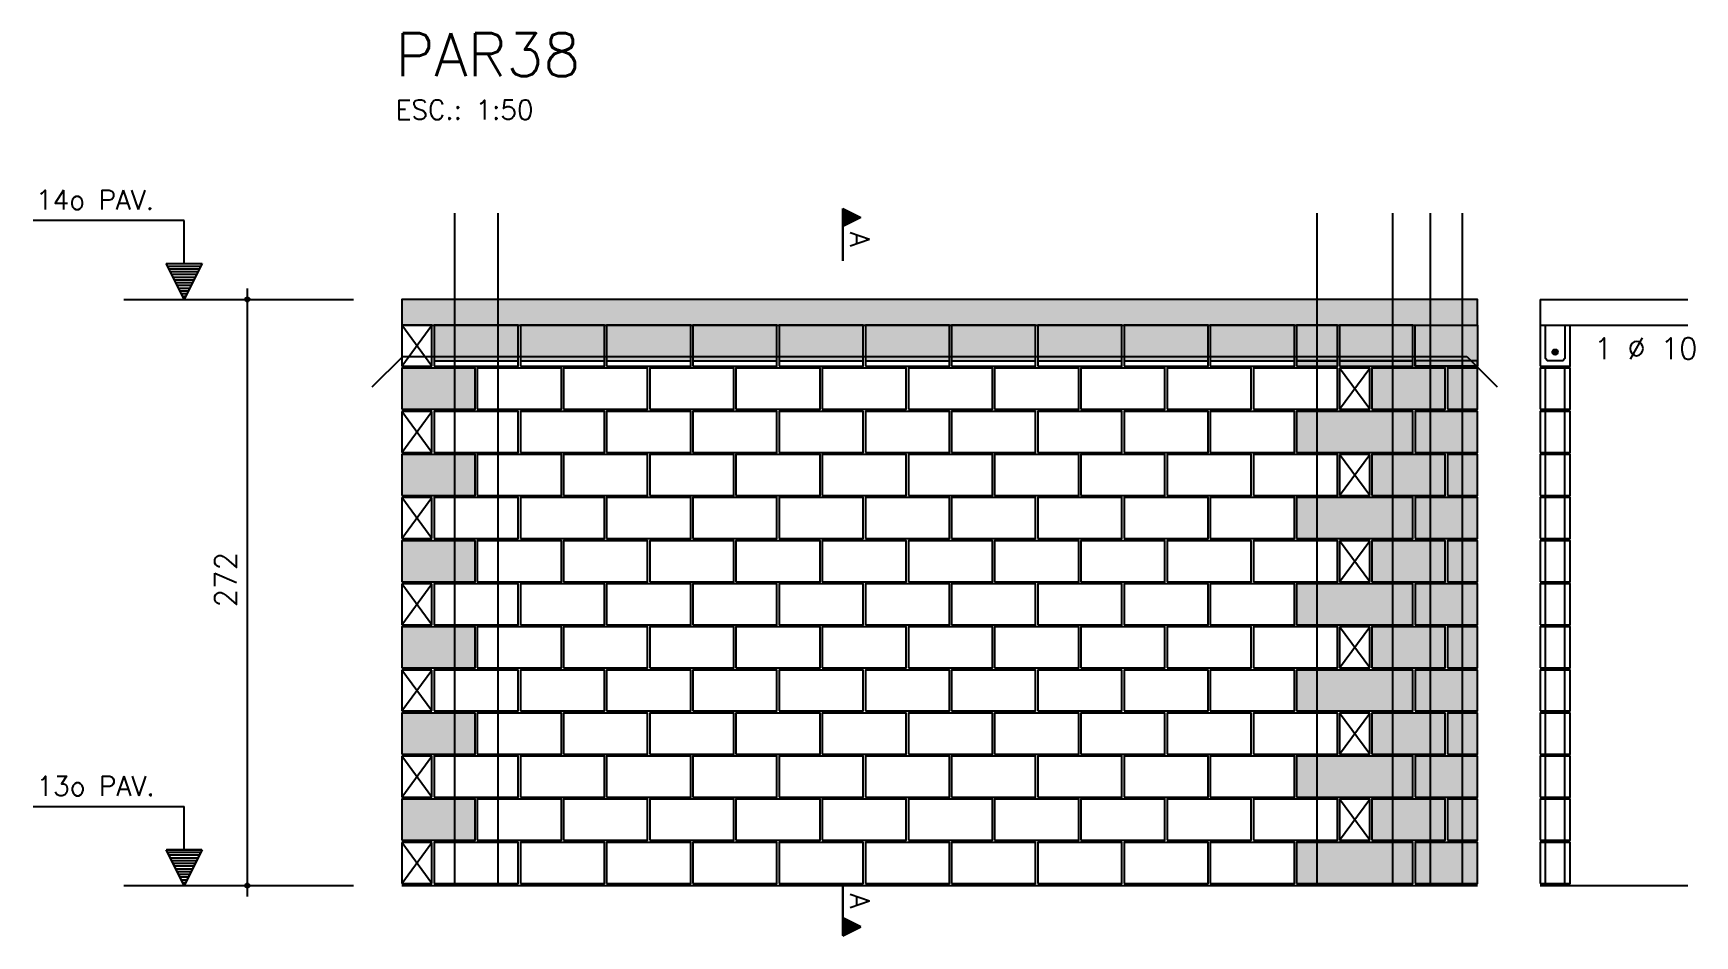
# Model space of a CAD drawing. Extents: x -1 to 122, y -1 to 61.
# Drawn here: x 31.99 to 47.4, y 8.09 to 16.47 of the extents above; entities that cross this region are included whole.
import ezdxf

# ---------------------------------------------------------------- set-up
doc = ezdxf.new("R2010")
doc.units = 0
doc.header["$MEASUREMENT"] = 0
doc.linetypes.add('ESTILO_TQS_0001', pattern=[0.45, 0.3, -0.15])
for name, color, linetype in [('PENA_01', 1, 'CONTINUOUS'), ('PENA_02', 2, 'CONTINUOUS'), ('PENA_03', 3, 'CONTINUOUS'), ('PENA_05', 5, 'CONTINUOUS'), ('PENA_06', 6, 'CONTINUOUS'), ('PENA_09', 254, 'CONTINUOUS'), ('PENA_11', 252, 'CONTINUOUS'), ('PENA_19', 240, 'CONTINUOUS'), ('PENA_21', 100, 'CONTINUOUS'), ('PENA_23', 50, 'CONTINUOUS'), ('PENA_27', 21, 'CONTINUOUS'), ('PENA_28', 135, 'CONTINUOUS')]:
    doc.layers.add(name, color=color, linetype=linetype)
doc.styles.get("Standard").update_dxf_attribs({"font": 'ROMANS.SHX'})

msp = doc.modelspace()

# ---------------------------------------------------------------- linework, layer by layer
at = {"layer": 'PENA_01', "linetype": 'Continuous'}
for p, q in [((32.826462, 13.996275), (34.957325, 13.996275)), ((35.705228, 13.426275), (36.485228, 13.426275)), ((36.505228, 13.426275), (37.285228, 13.426275)), ((37.305228, 13.426275), (38.085228, 13.426275)), ((38.105228, 13.426275), (38.885228, 13.426275)), ((38.905228, 13.426275), (39.685228, 13.426275)), ((39.705228, 13.426275), (40.485228, 13.426275)), ((40.505228, 13.426275), (41.285228, 13.426275)), ((41.305228, 13.426275), (42.085228, 13.426275)), ((42.105228, 13.426275), (42.885228, 13.426275)), ((42.905228, 13.426275), (43.685228, 13.426275)), ((43.705228, 13.426275), (44.085228, 13.426275)), ((44.105228, 13.426275), (44.785228, 13.426275)), ((32.826462, 8.556275), (34.957325, 8.556275))]:
    msp.add_line(p, q, dxfattribs=at)
at = {"layer": 'PENA_02', "linetype": 'Continuous'}
for p, q in [((35.684817, 13.756275), (35.404817, 13.756275)), ((35.404817, 13.756275), (35.404817, 13.376275)), ((35.684817, 13.376275), (35.684817, 13.756275)), ((35.404817, 13.376275), (35.684817, 13.376275)), ((44.384817, 13.356275), (44.104817, 13.356275)), ((44.104817, 13.356275), (44.104817, 12.976275)), ((44.384817, 12.976275), (44.384817, 13.356275)), ((35.684817, 12.956275), (35.404817, 12.956275)), ((35.404817, 12.956275), (35.404817, 12.576275)), ((35.684817, 12.576275), (35.684817, 12.956275)), ((44.104817, 12.976275), (44.384817, 12.976275)), ((35.404817, 12.576275), (35.684817, 12.576275)), ((44.384817, 12.556275), (44.104817, 12.556275)), ((44.104817, 12.556275), (44.104817, 12.176275)), ((44.384817, 12.176275), (44.384817, 12.556275)), ((35.684817, 12.156275), (35.404817, 12.156275)), ((35.404817, 12.156275), (35.404817, 11.776275)), ((35.684817, 11.776275), (35.684817, 12.156275)), ((44.104817, 12.176275), (44.384817, 12.176275)), ((35.404817, 11.776275), (35.684817, 11.776275)), ((44.384817, 11.756275), (44.104817, 11.756275)), ((44.104817, 11.756275), (44.104817, 11.376275)), ((44.384817, 11.376275), (44.384817, 11.756275)), ((35.684817, 11.356275), (35.404817, 11.356275)), ((35.404817, 11.356275), (35.404817, 10.976275)), ((35.684817, 10.976275), (35.684817, 11.356275)), ((44.104817, 11.376275), (44.384817, 11.376275)), ((35.404817, 10.976275), (35.684817, 10.976275)), ((44.384817, 10.956275), (44.104817, 10.956275)), ((44.104817, 10.956275), (44.104817, 10.576275)), ((44.384817, 10.576275), (44.384817, 10.956275)), ((35.684817, 10.556275), (35.404817, 10.556275)), ((35.404817, 10.556275), (35.404817, 10.176275)), ((35.684817, 10.176275), (35.684817, 10.556275)), ((44.104817, 10.576275), (44.384817, 10.576275)), ((35.404817, 10.176275), (35.684817, 10.176275)), ((44.384817, 10.156275), (44.104817, 10.156275)), ((44.104817, 10.156275), (44.104817, 9.776275)), ((44.384817, 9.776275), (44.384817, 10.156275)), ((35.684817, 9.756275), (35.404817, 9.756275)), ((35.404817, 9.756275), (35.404817, 9.376275)), ((35.684817, 9.376275), (35.684817, 9.756275)), ((44.104817, 9.776275), (44.384817, 9.776275)), ((35.404817, 9.376275), (35.684817, 9.376275)), ((44.384817, 9.356275), (44.104817, 9.356275)), ((44.104817, 9.356275), (44.104817, 8.976275)), ((44.384817, 8.976275), (44.384817, 9.356275)), ((35.684817, 8.956275), (35.404817, 8.956275)), ((35.404817, 8.956275), (35.404817, 8.576275)), ((35.684817, 8.576275), (35.684817, 8.956275)), ((44.104817, 8.976275), (44.384817, 8.976275)), ((35.404817, 8.576275), (35.684817, 8.576275)), ((35.404817, 8.556275), (45.385228, 8.556275))]:
    msp.add_line(p, q, dxfattribs=at)
at = {"layer": 'PENA_02', "linetype": 'ESTILO_TQS_0001'}
msp.add_line((45.385228, 13.426275), (44.805228, 13.426275), dxfattribs=at)
at = {"layer": 'PENA_02', "linetype": 'Continuous'}
for points in [[(35.404817, 13.756275), (45.384744, 13.756275), (45.384744, 13.996275), (35.404817, 13.996275), (35.404817, 13.756275)], [(35.705228, 13.376275), (36.485228, 13.376275), (36.485228, 13.756275), (35.705228, 13.756275), (35.705228, 13.376275)], [(36.505228, 13.376275), (37.285228, 13.376275), (37.285228, 13.756275), (36.505228, 13.756275), (36.505228, 13.376275)], [(37.305228, 13.376275), (38.085228, 13.376275), (38.085228, 13.756275), (37.305228, 13.756275), (37.305228, 13.376275)], [(38.105228, 13.376275), (38.885228, 13.376275), (38.885228, 13.756275), (38.105228, 13.756275), (38.105228, 13.376275)], [(38.905228, 13.376275), (39.685228, 13.376275), (39.685228, 13.756275), (38.905228, 13.756275), (38.905228, 13.376275)], [(39.705228, 13.376275), (40.485228, 13.376275), (40.485228, 13.756275), (39.705228, 13.756275), (39.705228, 13.376275)], [(40.505228, 13.376275), (41.285228, 13.376275), (41.285228, 13.756275), (40.505228, 13.756275), (40.505228, 13.376275)], [(41.305228, 13.376275), (42.085228, 13.376275), (42.085228, 13.756275), (41.305228, 13.756275), (41.305228, 13.376275)], [(42.105228, 13.376275), (42.885228, 13.376275), (42.885228, 13.756275), (42.105228, 13.756275), (42.105228, 13.376275)], [(42.905228, 13.376275), (43.685228, 13.376275), (43.685228, 13.756275), (42.905228, 13.756275), (42.905228, 13.376275)], [(43.705228, 13.376275), (44.085228, 13.376275), (44.085228, 13.756275), (43.705228, 13.756275), (43.705228, 13.376275)], [(44.105228, 13.376275), (44.785228, 13.376275), (44.785228, 13.756275), (44.105228, 13.756275), (44.105228, 13.376275)], [(45.385228, 13.376275), (44.805228, 13.376275), (44.805228, 13.756275), (45.385228, 13.756275), (45.385228, 13.376275)], [(35.404817, 12.976275), (36.084817, 12.976275), (36.084817, 13.356275), (35.404817, 13.356275), (35.404817, 12.976275)], [(36.104817, 12.976275), (36.884817, 12.976275), (36.884817, 13.356275), (36.104817, 13.356275), (36.104817, 12.976275)], [(36.904817, 12.976275), (37.684817, 12.976275), (37.684817, 13.356275), (36.904817, 13.356275), (36.904817, 12.976275)], [(37.704817, 12.976275), (38.484817, 12.976275), (38.484817, 13.356275), (37.704817, 13.356275), (37.704817, 12.976275)], [(38.504817, 12.976275), (39.284817, 12.976275), (39.284817, 13.356275), (38.504817, 13.356275), (38.504817, 12.976275)], [(39.304817, 12.976275), (40.084817, 12.976275), (40.084817, 13.356275), (39.304817, 13.356275), (39.304817, 12.976275)], [(40.104817, 12.976275), (40.884817, 12.976275), (40.884817, 13.356275), (40.104817, 13.356275), (40.104817, 12.976275)], [(40.904817, 12.976275), (41.684817, 12.976275), (41.684817, 13.356275), (40.904817, 13.356275), (40.904817, 12.976275)], [(41.704817, 12.976275), (42.484817, 12.976275), (42.484817, 13.356275), (41.704817, 13.356275), (41.704817, 12.976275)], [(42.504817, 12.976275), (43.284817, 12.976275), (43.284817, 13.356275), (42.504817, 13.356275), (42.504817, 12.976275)], [(43.304817, 12.976275), (44.084817, 12.976275), (44.084817, 13.356275), (43.304817, 13.356275), (43.304817, 12.976275)], [(44.404817, 12.976275), (45.084817, 12.976275), (45.084817, 13.356275), (44.404817, 13.356275), (44.404817, 12.976275)], [(45.105228, 12.976275), (45.385228, 12.976275), (45.385228, 13.356275), (45.105228, 13.356275), (45.105228, 12.976275)], [(35.705228, 12.576275), (36.485228, 12.576275), (36.485228, 12.956275), (35.705228, 12.956275), (35.705228, 12.576275)], [(36.505228, 12.576275), (37.285228, 12.576275), (37.285228, 12.956275), (36.505228, 12.956275), (36.505228, 12.576275)], [(37.305228, 12.576275), (38.085228, 12.576275), (38.085228, 12.956275), (37.305228, 12.956275), (37.305228, 12.576275)], [(38.105228, 12.576275), (38.885228, 12.576275), (38.885228, 12.956275), (38.105228, 12.956275), (38.105228, 12.576275)], [(38.905228, 12.576275), (39.685228, 12.576275), (39.685228, 12.956275), (38.905228, 12.956275), (38.905228, 12.576275)], [(39.705228, 12.576275), (40.485228, 12.576275), (40.485228, 12.956275), (39.705228, 12.956275), (39.705228, 12.576275)], [(40.505228, 12.576275), (41.285228, 12.576275), (41.285228, 12.956275), (40.505228, 12.956275), (40.505228, 12.576275)], [(41.305228, 12.576275), (42.085228, 12.576275), (42.085228, 12.956275), (41.305228, 12.956275), (41.305228, 12.576275)], [(42.105228, 12.576275), (42.885228, 12.576275), (42.885228, 12.956275), (42.105228, 12.956275), (42.105228, 12.576275)], [(42.905228, 12.576275), (43.685228, 12.576275), (43.685228, 12.956275), (42.905228, 12.956275), (42.905228, 12.576275)], [(43.705228, 12.576275), (44.785228, 12.576275), (44.785228, 12.956275), (43.705228, 12.956275), (43.705228, 12.576275)], [(44.805228, 12.576275), (45.385228, 12.576275), (45.385228, 12.956275), (44.805228, 12.956275), (44.805228, 12.576275)], [(35.404817, 12.176275), (36.084817, 12.176275), (36.084817, 12.556275), (35.404817, 12.556275), (35.404817, 12.176275)], [(36.104817, 12.176275), (36.884817, 12.176275), (36.884817, 12.556275), (36.104817, 12.556275), (36.104817, 12.176275)], [(36.904817, 12.176275), (37.684817, 12.176275), (37.684817, 12.556275), (36.904817, 12.556275), (36.904817, 12.176275)], [(37.704817, 12.176275), (38.484817, 12.176275), (38.484817, 12.556275), (37.704817, 12.556275), (37.704817, 12.176275)], [(38.504817, 12.176275), (39.284817, 12.176275), (39.284817, 12.556275), (38.504817, 12.556275), (38.504817, 12.176275)], [(39.304817, 12.176275), (40.084817, 12.176275), (40.084817, 12.556275), (39.304817, 12.556275), (39.304817, 12.176275)], [(40.104817, 12.176275), (40.884817, 12.176275), (40.884817, 12.556275), (40.104817, 12.556275), (40.104817, 12.176275)], [(40.904817, 12.176275), (41.684817, 12.176275), (41.684817, 12.556275), (40.904817, 12.556275), (40.904817, 12.176275)], [(41.704817, 12.176275), (42.484817, 12.176275), (42.484817, 12.556275), (41.704817, 12.556275), (41.704817, 12.176275)], [(42.504817, 12.176275), (43.284817, 12.176275), (43.284817, 12.556275), (42.504817, 12.556275), (42.504817, 12.176275)], [(43.304817, 12.176275), (44.084817, 12.176275), (44.084817, 12.556275), (43.304817, 12.556275), (43.304817, 12.176275)], [(44.404817, 12.176275), (45.084817, 12.176275), (45.084817, 12.556275), (44.404817, 12.556275), (44.404817, 12.176275)], [(45.105228, 12.176275), (45.385228, 12.176275), (45.385228, 12.556275), (45.105228, 12.556275), (45.105228, 12.176275)], [(35.705228, 11.776275), (36.485228, 11.776275), (36.485228, 12.156275), (35.705228, 12.156275), (35.705228, 11.776275)], [(36.505228, 11.776275), (37.285228, 11.776275), (37.285228, 12.156275), (36.505228, 12.156275), (36.505228, 11.776275)], [(37.305228, 11.776275), (38.085228, 11.776275), (38.085228, 12.156275), (37.305228, 12.156275), (37.305228, 11.776275)], [(38.105228, 11.776275), (38.885228, 11.776275), (38.885228, 12.156275), (38.105228, 12.156275), (38.105228, 11.776275)], [(38.905228, 11.776275), (39.685228, 11.776275), (39.685228, 12.156275), (38.905228, 12.156275), (38.905228, 11.776275)], [(39.705228, 11.776275), (40.485228, 11.776275), (40.485228, 12.156275), (39.705228, 12.156275), (39.705228, 11.776275)], [(40.505228, 11.776275), (41.285228, 11.776275), (41.285228, 12.156275), (40.505228, 12.156275), (40.505228, 11.776275)], [(41.305228, 11.776275), (42.085228, 11.776275), (42.085228, 12.156275), (41.305228, 12.156275), (41.305228, 11.776275)], [(42.105228, 11.776275), (42.885228, 11.776275), (42.885228, 12.156275), (42.105228, 12.156275), (42.105228, 11.776275)], [(42.905228, 11.776275), (43.685228, 11.776275), (43.685228, 12.156275), (42.905228, 12.156275), (42.905228, 11.776275)], [(43.705228, 11.776275), (44.785228, 11.776275), (44.785228, 12.156275), (43.705228, 12.156275), (43.705228, 11.776275)], [(44.805228, 11.776275), (45.385228, 11.776275), (45.385228, 12.156275), (44.805228, 12.156275), (44.805228, 11.776275)], [(35.404817, 11.376275), (36.084817, 11.376275), (36.084817, 11.756275), (35.404817, 11.756275), (35.404817, 11.376275)], [(36.104817, 11.376275), (36.884817, 11.376275), (36.884817, 11.756275), (36.104817, 11.756275), (36.104817, 11.376275)], [(36.904817, 11.376275), (37.684817, 11.376275), (37.684817, 11.756275), (36.904817, 11.756275), (36.904817, 11.376275)], [(37.704817, 11.376275), (38.484817, 11.376275), (38.484817, 11.756275), (37.704817, 11.756275), (37.704817, 11.376275)], [(38.504817, 11.376275), (39.284817, 11.376275), (39.284817, 11.756275), (38.504817, 11.756275), (38.504817, 11.376275)], [(39.304817, 11.376275), (40.084817, 11.376275), (40.084817, 11.756275), (39.304817, 11.756275), (39.304817, 11.376275)], [(40.104817, 11.376275), (40.884817, 11.376275), (40.884817, 11.756275), (40.104817, 11.756275), (40.104817, 11.376275)], [(40.904817, 11.376275), (41.684817, 11.376275), (41.684817, 11.756275), (40.904817, 11.756275), (40.904817, 11.376275)], [(41.704817, 11.376275), (42.484817, 11.376275), (42.484817, 11.756275), (41.704817, 11.756275), (41.704817, 11.376275)], [(42.504817, 11.376275), (43.284817, 11.376275), (43.284817, 11.756275), (42.504817, 11.756275), (42.504817, 11.376275)], [(43.304817, 11.376275), (44.084817, 11.376275), (44.084817, 11.756275), (43.304817, 11.756275), (43.304817, 11.376275)], [(44.404817, 11.376275), (45.084817, 11.376275), (45.084817, 11.756275), (44.404817, 11.756275), (44.404817, 11.376275)], [(45.105228, 11.376275), (45.385228, 11.376275), (45.385228, 11.756275), (45.105228, 11.756275), (45.105228, 11.376275)], [(35.705228, 10.976275), (36.485228, 10.976275), (36.485228, 11.356275), (35.705228, 11.356275), (35.705228, 10.976275)], [(36.505228, 10.976275), (37.285228, 10.976275), (37.285228, 11.356275), (36.505228, 11.356275), (36.505228, 10.976275)], [(37.305228, 10.976275), (38.085228, 10.976275), (38.085228, 11.356275), (37.305228, 11.356275), (37.305228, 10.976275)], [(38.105228, 10.976275), (38.885228, 10.976275), (38.885228, 11.356275), (38.105228, 11.356275), (38.105228, 10.976275)], [(38.905228, 10.976275), (39.685228, 10.976275), (39.685228, 11.356275), (38.905228, 11.356275), (38.905228, 10.976275)], [(39.705228, 10.976275), (40.485228, 10.976275), (40.485228, 11.356275), (39.705228, 11.356275), (39.705228, 10.976275)], [(40.505228, 10.976275), (41.285228, 10.976275), (41.285228, 11.356275), (40.505228, 11.356275), (40.505228, 10.976275)], [(41.305228, 10.976275), (42.085228, 10.976275), (42.085228, 11.356275), (41.305228, 11.356275), (41.305228, 10.976275)], [(42.105228, 10.976275), (42.885228, 10.976275), (42.885228, 11.356275), (42.105228, 11.356275), (42.105228, 10.976275)], [(42.905228, 10.976275), (43.685228, 10.976275), (43.685228, 11.356275), (42.905228, 11.356275), (42.905228, 10.976275)], [(43.705228, 10.976275), (44.785228, 10.976275), (44.785228, 11.356275), (43.705228, 11.356275), (43.705228, 10.976275)], [(44.805228, 10.976275), (45.385228, 10.976275), (45.385228, 11.356275), (44.805228, 11.356275), (44.805228, 10.976275)], [(35.404817, 10.576275), (36.084817, 10.576275), (36.084817, 10.956275), (35.404817, 10.956275), (35.404817, 10.576275)], [(36.104817, 10.576275), (36.884817, 10.576275), (36.884817, 10.956275), (36.104817, 10.956275), (36.104817, 10.576275)], [(36.904817, 10.576275), (37.684817, 10.576275), (37.684817, 10.956275), (36.904817, 10.956275), (36.904817, 10.576275)], [(37.704817, 10.576275), (38.484817, 10.576275), (38.484817, 10.956275), (37.704817, 10.956275), (37.704817, 10.576275)], [(38.504817, 10.576275), (39.284817, 10.576275), (39.284817, 10.956275), (38.504817, 10.956275), (38.504817, 10.576275)], [(39.304817, 10.576275), (40.084817, 10.576275), (40.084817, 10.956275), (39.304817, 10.956275), (39.304817, 10.576275)], [(40.104817, 10.576275), (40.884817, 10.576275), (40.884817, 10.956275), (40.104817, 10.956275), (40.104817, 10.576275)], [(40.904817, 10.576275), (41.684817, 10.576275), (41.684817, 10.956275), (40.904817, 10.956275), (40.904817, 10.576275)], [(41.704817, 10.576275), (42.484817, 10.576275), (42.484817, 10.956275), (41.704817, 10.956275), (41.704817, 10.576275)], [(42.504817, 10.576275), (43.284817, 10.576275), (43.284817, 10.956275), (42.504817, 10.956275), (42.504817, 10.576275)], [(43.304817, 10.576275), (44.084817, 10.576275), (44.084817, 10.956275), (43.304817, 10.956275), (43.304817, 10.576275)], [(44.404817, 10.576275), (45.084817, 10.576275), (45.084817, 10.956275), (44.404817, 10.956275), (44.404817, 10.576275)], [(45.105228, 10.576275), (45.385228, 10.576275), (45.385228, 10.956275), (45.105228, 10.956275), (45.105228, 10.576275)], [(35.705228, 10.176275), (36.485228, 10.176275), (36.485228, 10.556275), (35.705228, 10.556275), (35.705228, 10.176275)], [(36.505228, 10.176275), (37.285228, 10.176275), (37.285228, 10.556275), (36.505228, 10.556275), (36.505228, 10.176275)], [(37.305228, 10.176275), (38.085228, 10.176275), (38.085228, 10.556275), (37.305228, 10.556275), (37.305228, 10.176275)], [(38.105228, 10.176275), (38.885228, 10.176275), (38.885228, 10.556275), (38.105228, 10.556275), (38.105228, 10.176275)], [(38.905228, 10.176275), (39.685228, 10.176275), (39.685228, 10.556275), (38.905228, 10.556275), (38.905228, 10.176275)], [(39.705228, 10.176275), (40.485228, 10.176275), (40.485228, 10.556275), (39.705228, 10.556275), (39.705228, 10.176275)], [(40.505228, 10.176275), (41.285228, 10.176275), (41.285228, 10.556275), (40.505228, 10.556275), (40.505228, 10.176275)], [(41.305228, 10.176275), (42.085228, 10.176275), (42.085228, 10.556275), (41.305228, 10.556275), (41.305228, 10.176275)], [(42.105228, 10.176275), (42.885228, 10.176275), (42.885228, 10.556275), (42.105228, 10.556275), (42.105228, 10.176275)], [(42.905228, 10.176275), (43.685228, 10.176275), (43.685228, 10.556275), (42.905228, 10.556275), (42.905228, 10.176275)], [(43.705228, 10.176275), (44.785228, 10.176275), (44.785228, 10.556275), (43.705228, 10.556275), (43.705228, 10.176275)], [(44.805228, 10.176275), (45.385228, 10.176275), (45.385228, 10.556275), (44.805228, 10.556275), (44.805228, 10.176275)], [(35.404817, 9.776275), (36.084817, 9.776275), (36.084817, 10.156275), (35.404817, 10.156275), (35.404817, 9.776275)], [(36.104817, 9.776275), (36.884817, 9.776275), (36.884817, 10.156275), (36.104817, 10.156275), (36.104817, 9.776275)], [(36.904817, 9.776275), (37.684817, 9.776275), (37.684817, 10.156275), (36.904817, 10.156275), (36.904817, 9.776275)], [(37.704817, 9.776275), (38.484817, 9.776275), (38.484817, 10.156275), (37.704817, 10.156275), (37.704817, 9.776275)], [(38.504817, 9.776275), (39.284817, 9.776275), (39.284817, 10.156275), (38.504817, 10.156275), (38.504817, 9.776275)], [(39.304817, 9.776275), (40.084817, 9.776275), (40.084817, 10.156275), (39.304817, 10.156275), (39.304817, 9.776275)], [(40.104817, 9.776275), (40.884817, 9.776275), (40.884817, 10.156275), (40.104817, 10.156275), (40.104817, 9.776275)], [(40.904817, 9.776275), (41.684817, 9.776275), (41.684817, 10.156275), (40.904817, 10.156275), (40.904817, 9.776275)], [(41.704817, 9.776275), (42.484817, 9.776275), (42.484817, 10.156275), (41.704817, 10.156275), (41.704817, 9.776275)], [(42.504817, 9.776275), (43.284817, 9.776275), (43.284817, 10.156275), (42.504817, 10.156275), (42.504817, 9.776275)], [(43.304817, 9.776275), (44.084817, 9.776275), (44.084817, 10.156275), (43.304817, 10.156275), (43.304817, 9.776275)], [(44.404817, 9.776275), (45.084817, 9.776275), (45.084817, 10.156275), (44.404817, 10.156275), (44.404817, 9.776275)], [(45.105228, 9.776275), (45.385228, 9.776275), (45.385228, 10.156275), (45.105228, 10.156275), (45.105228, 9.776275)], [(35.705228, 9.376275), (36.485228, 9.376275), (36.485228, 9.756275), (35.705228, 9.756275), (35.705228, 9.376275)], [(36.505228, 9.376275), (37.285228, 9.376275), (37.285228, 9.756275), (36.505228, 9.756275), (36.505228, 9.376275)], [(37.305228, 9.376275), (38.085228, 9.376275), (38.085228, 9.756275), (37.305228, 9.756275), (37.305228, 9.376275)], [(38.105228, 9.376275), (38.885228, 9.376275), (38.885228, 9.756275), (38.105228, 9.756275), (38.105228, 9.376275)], [(38.905228, 9.376275), (39.685228, 9.376275), (39.685228, 9.756275), (38.905228, 9.756275), (38.905228, 9.376275)], [(39.705228, 9.376275), (40.485228, 9.376275), (40.485228, 9.756275), (39.705228, 9.756275), (39.705228, 9.376275)], [(40.505228, 9.376275), (41.285228, 9.376275), (41.285228, 9.756275), (40.505228, 9.756275), (40.505228, 9.376275)], [(41.305228, 9.376275), (42.085228, 9.376275), (42.085228, 9.756275), (41.305228, 9.756275), (41.305228, 9.376275)], [(42.105228, 9.376275), (42.885228, 9.376275), (42.885228, 9.756275), (42.105228, 9.756275), (42.105228, 9.376275)], [(42.905228, 9.376275), (43.685228, 9.376275), (43.685228, 9.756275), (42.905228, 9.756275), (42.905228, 9.376275)], [(43.705228, 9.376275), (44.785228, 9.376275), (44.785228, 9.756275), (43.705228, 9.756275), (43.705228, 9.376275)], [(44.805228, 9.376275), (45.385228, 9.376275), (45.385228, 9.756275), (44.805228, 9.756275), (44.805228, 9.376275)], [(35.404817, 8.976275), (36.084817, 8.976275), (36.084817, 9.356275), (35.404817, 9.356275), (35.404817, 8.976275)], [(36.104817, 8.976275), (36.884817, 8.976275), (36.884817, 9.356275), (36.104817, 9.356275), (36.104817, 8.976275)], [(36.904817, 8.976275), (37.684817, 8.976275), (37.684817, 9.356275), (36.904817, 9.356275), (36.904817, 8.976275)], [(37.704817, 8.976275), (38.484817, 8.976275), (38.484817, 9.356275), (37.704817, 9.356275), (37.704817, 8.976275)], [(38.504817, 8.976275), (39.284817, 8.976275), (39.284817, 9.356275), (38.504817, 9.356275), (38.504817, 8.976275)], [(39.304817, 8.976275), (40.084817, 8.976275), (40.084817, 9.356275), (39.304817, 9.356275), (39.304817, 8.976275)], [(40.104817, 8.976275), (40.884817, 8.976275), (40.884817, 9.356275), (40.104817, 9.356275), (40.104817, 8.976275)], [(40.904817, 8.976275), (41.684817, 8.976275), (41.684817, 9.356275), (40.904817, 9.356275), (40.904817, 8.976275)], [(41.704817, 8.976275), (42.484817, 8.976275), (42.484817, 9.356275), (41.704817, 9.356275), (41.704817, 8.976275)], [(42.504817, 8.976275), (43.284817, 8.976275), (43.284817, 9.356275), (42.504817, 9.356275), (42.504817, 8.976275)], [(43.304817, 8.976275), (44.084817, 8.976275), (44.084817, 9.356275), (43.304817, 9.356275), (43.304817, 8.976275)], [(44.404817, 8.976275), (45.084817, 8.976275), (45.084817, 9.356275), (44.404817, 9.356275), (44.404817, 8.976275)], [(45.105228, 8.976275), (45.385228, 8.976275), (45.385228, 9.356275), (45.105228, 9.356275), (45.105228, 8.976275)], [(35.705228, 8.576275), (36.485228, 8.576275), (36.485228, 8.956275), (35.705228, 8.956275), (35.705228, 8.576275)], [(36.505228, 8.576275), (37.285228, 8.576275), (37.285228, 8.956275), (36.505228, 8.956275), (36.505228, 8.576275)], [(37.305228, 8.576275), (38.085228, 8.576275), (38.085228, 8.956275), (37.305228, 8.956275), (37.305228, 8.576275)], [(38.105228, 8.576275), (38.885228, 8.576275), (38.885228, 8.956275), (38.105228, 8.956275), (38.105228, 8.576275)], [(38.905228, 8.576275), (39.685228, 8.576275), (39.685228, 8.956275), (38.905228, 8.956275), (38.905228, 8.576275)], [(39.705228, 8.576275), (40.485228, 8.576275), (40.485228, 8.956275), (39.705228, 8.956275), (39.705228, 8.576275)], [(40.505228, 8.576275), (41.285228, 8.576275), (41.285228, 8.956275), (40.505228, 8.956275), (40.505228, 8.576275)], [(41.305228, 8.576275), (42.085228, 8.576275), (42.085228, 8.956275), (41.305228, 8.956275), (41.305228, 8.576275)], [(42.105228, 8.576275), (42.885228, 8.576275), (42.885228, 8.956275), (42.105228, 8.956275), (42.105228, 8.576275)], [(42.905228, 8.576275), (43.685228, 8.576275), (43.685228, 8.956275), (42.905228, 8.956275), (42.905228, 8.576275)], [(43.705228, 8.576275), (44.785228, 8.576275), (44.785228, 8.956275), (43.705228, 8.956275), (43.705228, 8.576275)], [(44.805228, 8.576275), (45.385228, 8.576275), (45.385228, 8.956275), (44.805228, 8.956275), (44.805228, 8.576275)]]:
    msp.add_lwpolyline(points, dxfattribs=at)
for centre, radius in [((33.972607, 13.996275), 0.02), ((33.972607, 13.996275), 0.01), ((33.972607, 8.556275), 0.02), ((33.972607, 8.556275), 0.01)]:
    msp.add_circle(centre, radius, dxfattribs=at)
at = {"layer": 'PENA_03', "linetype": 'Continuous'}
for p, q in [((39.496763, 14.352632), (39.496763, 14.839014)), ((39.496763, 14.839014), (39.662696, 14.756048)), ((39.497458, 14.837886), (39.661135, 14.756048)), ((39.497459, 14.837886), (39.497459, 14.674209)), ((39.509527, 14.832632), (39.509527, 14.679463)), ((39.522291, 14.82625), (39.522291, 14.685845)), ((39.535055, 14.819868), (39.535055, 14.692227)), ((39.547819, 14.813486), (39.547819, 14.698609)), ((39.560583, 14.807104), (39.560583, 14.704991)), ((39.573347, 14.800722), (39.573347, 14.711373)), ((33.38546, 14.728141), (31.98546, 14.728141)), ((33.38546, 14.328141), (33.38546, 14.728141)), ((33.38686, 14.328141), (33.38686, 14.729541)), ((39.662696, 14.756048), (39.497458, 14.673429)), ((39.661135, 14.756048), (39.497459, 14.674209)), ((39.497459, 14.673429), (39.497459, 14.352632)), ((39.586111, 14.79434), (39.586111, 14.717755)), ((39.598875, 14.787958), (39.598875, 14.724137)), ((39.611639, 14.781576), (39.611639, 14.730519)), ((39.624403, 14.775194), (39.624403, 14.736901)), ((39.637168, 14.768812), (39.637168, 14.743283)), ((39.649932, 14.76243), (39.649932, 14.749666)), ((33.38616, 13.996275), (33.220227, 14.328141)), ((33.220227, 14.328141), (33.38546, 14.328141)), ((33.38616, 13.999397), (33.222483, 14.326749)), ((33.549836, 14.326749), (33.222483, 14.326749)), ((33.539329, 14.302613), (33.232991, 14.302613)), ((33.526565, 14.277085), (33.245755, 14.277085)), ((33.513801, 14.251557), (33.258519, 14.251557)), ((33.501036, 14.226029), (33.271283, 14.226029)), ((33.488272, 14.2005), (33.284047, 14.2005)), ((33.552093, 14.328141), (33.38616, 13.996275)), ((33.549836, 14.32675), (33.38616, 13.999397)), ((33.38686, 14.328141), (33.552093, 14.328141)), ((33.475508, 14.174972), (33.296811, 14.174972)), ((33.462744, 14.149444), (33.309575, 14.149444)), ((33.44998, 14.123916), (33.322339, 14.123916)), ((33.437216, 14.098388), (33.335103, 14.098388)), ((33.424452, 14.07286), (33.347867, 14.07286)), ((33.411688, 14.047331), (33.360631, 14.047331)), ((33.972607, 8.455743), (33.972607, 14.096275)), ((33.398924, 14.021803), (33.373396, 14.021803)), ((45.964744, 13.996275), (45.964744, 13.376275)), ((45.964744, 13.996275), (47.335423, 13.996275)), ((35.404817, 13.376275), (35.684817, 13.756275)), ((35.684817, 13.376275), (35.404817, 13.756275)), ((45.964744, 13.756275), (47.335423, 13.756275)), ((44.104817, 12.976275), (44.384817, 13.356275)), ((44.384817, 12.976275), (44.104817, 13.356275)), ((46.014744, 12.976275), (46.014744, 13.356275)), ((46.194744, 12.976275), (46.194744, 13.356275)), ((35.404817, 12.576275), (35.684817, 12.956275)), ((35.684817, 12.576275), (35.404817, 12.956275)), ((46.014744, 12.576275), (46.014744, 12.956275)), ((46.194744, 12.576275), (46.194744, 12.956275)), ((44.104817, 12.176275), (44.384817, 12.556275)), ((44.384817, 12.176275), (44.104817, 12.556275)), ((46.014744, 12.176275), (46.014744, 12.556275)), ((46.194744, 12.176275), (46.194744, 12.556275)), ((35.404817, 11.776275), (35.684817, 12.156275)), ((35.684817, 11.776275), (35.404817, 12.156275)), ((46.014744, 11.776275), (46.014744, 12.156275)), ((46.194744, 11.776275), (46.194744, 12.156275)), ((44.104817, 11.376275), (44.384817, 11.756275)), ((44.384817, 11.376275), (44.104817, 11.756275)), ((46.014744, 11.376275), (46.014744, 11.756275)), ((46.194744, 11.376275), (46.194744, 11.756275)), ((35.404817, 10.976275), (35.684817, 11.356275)), ((35.684817, 10.976275), (35.404817, 11.356275)), ((46.014744, 10.976275), (46.014744, 11.356275)), ((46.194744, 10.976275), (46.194744, 11.356275)), ((44.104817, 10.576275), (44.384817, 10.956275)), ((44.384817, 10.576275), (44.104817, 10.956275)), ((46.014744, 10.576275), (46.014744, 10.956275)), ((46.194744, 10.576275), (46.194744, 10.956275)), ((35.404817, 10.176275), (35.684817, 10.556275)), ((35.684817, 10.176275), (35.404817, 10.556275)), ((46.014744, 10.176275), (46.014744, 10.556275)), ((46.194744, 10.176275), (46.194744, 10.556275)), ((44.104817, 9.776275), (44.384817, 10.156275)), ((44.384817, 9.776275), (44.104817, 10.156275)), ((46.014744, 9.776275), (46.014744, 10.156275)), ((46.194744, 9.776275), (46.194744, 10.156275)), ((35.404817, 9.376275), (35.684817, 9.756275)), ((35.684817, 9.376275), (35.404817, 9.756275)), ((46.014744, 9.376275), (46.014744, 9.756275)), ((46.194744, 9.376275), (46.194744, 9.756275)), ((33.38546, 9.288141), (31.98546, 9.288141)), ((33.38546, 8.888141), (33.38546, 9.288141)), ((33.38686, 8.888141), (33.38686, 9.289541)), ((44.104817, 8.976275), (44.384817, 9.356275)), ((44.384817, 8.976275), (44.104817, 9.356275)), ((46.014744, 8.976275), (46.014744, 9.356275)), ((46.194744, 8.976275), (46.194744, 9.356275)), ((35.404817, 8.576275), (35.684817, 8.956275)), ((35.684817, 8.576275), (35.404817, 8.956275)), ((46.014744, 8.576275), (46.014744, 8.956275)), ((46.194744, 8.576275), (46.194744, 8.956275)), ((33.38616, 8.556275), (33.220227, 8.888141)), ((33.220227, 8.888141), (33.38546, 8.888141)), ((33.38616, 8.559397), (33.222483, 8.886749)), ((33.549836, 8.886749), (33.222483, 8.886749)), ((33.539329, 8.862613), (33.232991, 8.862613)), ((33.526565, 8.837085), (33.245755, 8.837085)), ((33.513801, 8.811557), (33.258519, 8.811557)), ((33.552093, 8.888141), (33.38616, 8.556275)), ((33.549836, 8.88675), (33.38616, 8.559397)), ((33.38686, 8.888141), (33.552093, 8.888141)), ((33.501036, 8.786029), (33.271283, 8.786029)), ((33.488272, 8.7605), (33.284047, 8.7605)), ((33.475508, 8.734972), (33.296811, 8.734972)), ((33.462744, 8.709444), (33.309575, 8.709444)), ((33.44998, 8.683916), (33.322339, 8.683916)), ((33.437216, 8.658388), (33.335103, 8.658388)), ((33.424452, 8.63286), (33.347867, 8.63286)), ((33.411688, 8.607331), (33.360631, 8.607331)), ((33.398924, 8.581803), (33.373396, 8.581803)), ((39.496763, 8.576275), (39.496763, 8.089893)), ((39.497459, 8.255478), (39.497459, 8.576275)), ((45.964744, 8.556275), (47.335423, 8.556275)), ((39.496763, 8.089893), (39.662696, 8.172859)), ((39.662696, 8.172859), (39.497458, 8.255478)), ((39.497458, 8.091021), (39.661135, 8.172859)), ((39.497459, 8.091021), (39.497459, 8.254698)), ((39.661135, 8.172859), (39.497459, 8.254698)), ((39.509527, 8.096275), (39.509527, 8.249444)), ((39.522291, 8.102657), (39.522291, 8.243062)), ((39.535055, 8.109039), (39.535055, 8.23668)), ((39.547819, 8.115421), (39.547819, 8.230298)), ((39.560583, 8.121803), (39.560583, 8.223916)), ((39.573347, 8.128185), (39.573347, 8.217534)), ((39.586111, 8.134567), (39.586111, 8.211152)), ((39.598875, 8.140949), (39.598875, 8.20477)), ((39.611639, 8.147331), (39.611639, 8.198388)), ((39.624403, 8.153713), (39.624403, 8.192006)), ((39.637168, 8.160095), (39.637168, 8.185624)), ((39.649932, 8.166477), (39.649932, 8.179241))]:
    msp.add_line(p, q, dxfattribs=at)
for points in [[(45.964744, 13.376275), (46.244744, 13.376275), (46.244744, 13.756275)], [(46.194744, 13.756275), (46.194744, 13.446275), (46.174744, 13.426275), (46.034744, 13.426275), (46.014744, 13.446275), (46.014744, 13.756275)], [(45.964744, 12.976275), (46.244744, 12.976275), (46.244744, 13.356275), (45.964744, 13.356275), (45.964744, 12.976275)], [(45.964744, 12.576275), (46.244744, 12.576275), (46.244744, 12.956275), (45.964744, 12.956275), (45.964744, 12.576275)], [(45.964744, 12.176275), (46.244744, 12.176275), (46.244744, 12.556275), (45.964744, 12.556275), (45.964744, 12.176275)], [(45.964744, 11.776275), (46.244744, 11.776275), (46.244744, 12.156275), (45.964744, 12.156275), (45.964744, 11.776275)], [(45.964744, 11.376275), (46.244744, 11.376275), (46.244744, 11.756275), (45.964744, 11.756275), (45.964744, 11.376275)], [(45.964744, 10.976275), (46.244744, 10.976275), (46.244744, 11.356275), (45.964744, 11.356275), (45.964744, 10.976275)], [(45.964744, 10.576275), (46.244744, 10.576275), (46.244744, 10.956275), (45.964744, 10.956275), (45.964744, 10.576275)], [(45.964744, 10.176275), (46.244744, 10.176275), (46.244744, 10.556275), (45.964744, 10.556275), (45.964744, 10.176275)], [(45.964744, 9.776275), (46.244744, 9.776275), (46.244744, 10.156275), (45.964744, 10.156275), (45.964744, 9.776275)], [(45.964744, 9.376275), (46.244744, 9.376275), (46.244744, 9.756275), (45.964744, 9.756275), (45.964744, 9.376275)], [(45.964744, 8.976275), (46.244744, 8.976275), (46.244744, 9.356275), (45.964744, 9.356275), (45.964744, 8.976275)], [(45.964744, 8.576275), (46.244744, 8.576275), (46.244744, 8.956275), (45.964744, 8.956275), (45.964744, 8.576275)]]:
    msp.add_lwpolyline(points, dxfattribs=at)
msp.add_circle((46.104293, 13.507265), 0.025, dxfattribs=at)
for points in [[(46.129293, 13.507265), (46.091793, 13.528916), (46.0808, 13.515816)], [(46.129293, 13.507265), (46.0808, 13.515816), (46.0808, 13.498715)], [(46.129293, 13.507265), (46.0808, 13.498715), (46.091793, 13.485615)], [(46.129293, 13.507265), (46.108634, 13.531885), (46.091793, 13.528916)], [(46.129293, 13.507265), (46.091793, 13.485615), (46.108634, 13.482645)], [(46.129293, 13.507265), (46.123444, 13.523335), (46.108634, 13.531885)], [(46.129293, 13.507265), (46.108634, 13.482645), (46.123444, 13.491195)], [(46.129293, 13.507265), (46.123444, 13.491195), (46.129293, 13.507265)]]:
    msp.add_solid(points, dxfattribs=at)
at = {"layer": 'PENA_05', "linetype": 'Continuous'}
for p, q in [((35.130719, 13.183065), (35.413562, 13.465907)), ((35.413562, 13.465907), (45.285058, 13.466335)), ((45.285058, 13.466335), (45.567901, 13.183492))]:
    msp.add_line(p, q, dxfattribs=at)
for points in [[(35.894817, 14.796275), (35.894817, 8.556275)], [(36.294817, 14.796275), (36.294817, 8.556275)], [(43.894817, 14.796275), (43.894817, 8.556275)], [(44.594817, 14.796275), (44.594817, 8.556275)], [(44.944817, 14.796275), (44.944817, 8.556275)], [(45.240667, 14.796275), (45.240667, 8.556275)]]:
    msp.add_lwpolyline(points, dxfattribs=at)
at = {"layer": 'PENA_09', "linetype": 'Continuous'}
for points in [[(35.705228, 13.426275), (36.485228, 13.426275), (36.485228, 13.756275), (35.705228, 13.756275), (35.705228, 13.426275)], [(36.505228, 13.426275), (37.285228, 13.426275), (37.285228, 13.756275), (36.505228, 13.756275), (36.505228, 13.426275)], [(37.305228, 13.426275), (38.085228, 13.426275), (38.085228, 13.756275), (37.305228, 13.756275), (37.305228, 13.426275)], [(38.105228, 13.426275), (38.885228, 13.426275), (38.885228, 13.756275), (38.105228, 13.756275), (38.105228, 13.426275)], [(38.905228, 13.426275), (39.685228, 13.426275), (39.685228, 13.756275), (38.905228, 13.756275), (38.905228, 13.426275)], [(39.705228, 13.426275), (40.485228, 13.426275), (40.485228, 13.756275), (39.705228, 13.756275), (39.705228, 13.426275)], [(40.505228, 13.426275), (41.285228, 13.426275), (41.285228, 13.756275), (40.505228, 13.756275), (40.505228, 13.426275)], [(41.305228, 13.426275), (42.085228, 13.426275), (42.085228, 13.756275), (41.305228, 13.756275), (41.305228, 13.426275)], [(42.105228, 13.426275), (42.885228, 13.426275), (42.885228, 13.756275), (42.105228, 13.756275), (42.105228, 13.426275)], [(42.905228, 13.426275), (43.685228, 13.426275), (43.685228, 13.756275), (42.905228, 13.756275), (42.905228, 13.426275)], [(43.705228, 13.426275), (44.085228, 13.426275), (44.085228, 13.756275), (43.705228, 13.756275), (43.705228, 13.426275)], [(44.105228, 13.426275), (44.785228, 13.426275), (44.785228, 13.756275), (44.105228, 13.756275), (44.105228, 13.426275)], [(44.805228, 13.756275), (45.385228, 13.756275), (45.385228, 13.426275), (44.805228, 13.426275), (44.805228, 13.756275)]]:
    msp.add_lwpolyline(points, dxfattribs=at)
for points in [[(35.705228, 13.426275), (36.485228, 13.426275), (36.485228, 13.756275)], [(35.705228, 13.426275), (36.485228, 13.756275), (35.705228, 13.756275)], [(35.705228, 13.426275), (35.705228, 13.756275), (35.705228, 13.426275)], [(36.505228, 13.426275), (37.285228, 13.426275), (37.285228, 13.756275)], [(36.505228, 13.426275), (37.285228, 13.756275), (36.505228, 13.756275)], [(36.505228, 13.426275), (36.505228, 13.756275), (36.505228, 13.426275)], [(37.305228, 13.426275), (38.085228, 13.426275), (38.085228, 13.756275)], [(37.305228, 13.426275), (38.085228, 13.756275), (37.305228, 13.756275)], [(37.305228, 13.426275), (37.305228, 13.756275), (37.305228, 13.426275)], [(38.105228, 13.426275), (38.885228, 13.426275), (38.885228, 13.756275)], [(38.105228, 13.426275), (38.885228, 13.756275), (38.105228, 13.756275)], [(38.105228, 13.426275), (38.105228, 13.756275), (38.105228, 13.426275)], [(38.905228, 13.426275), (39.685228, 13.426275), (39.685228, 13.756275)], [(38.905228, 13.426275), (39.685228, 13.756275), (38.905228, 13.756275)], [(38.905228, 13.426275), (38.905228, 13.756275), (38.905228, 13.426275)], [(39.705228, 13.426275), (40.485228, 13.426275), (40.485228, 13.756275)], [(39.705228, 13.426275), (40.485228, 13.756275), (39.705228, 13.756275)], [(39.705228, 13.426275), (39.705228, 13.756275), (39.705228, 13.426275)], [(40.505228, 13.426275), (41.285228, 13.426275), (41.285228, 13.756275)], [(40.505228, 13.426275), (41.285228, 13.756275), (40.505228, 13.756275)], [(40.505228, 13.426275), (40.505228, 13.756275), (40.505228, 13.426275)], [(41.305228, 13.426275), (42.085228, 13.426275), (42.085228, 13.756275)], [(41.305228, 13.426275), (42.085228, 13.756275), (41.305228, 13.756275)], [(41.305228, 13.426275), (41.305228, 13.756275), (41.305228, 13.426275)], [(42.105228, 13.426275), (42.885228, 13.426275), (42.885228, 13.756275)], [(42.105228, 13.426275), (42.885228, 13.756275), (42.105228, 13.756275)], [(42.105228, 13.426275), (42.105228, 13.756275), (42.105228, 13.426275)], [(42.905228, 13.426275), (43.685228, 13.426275), (43.685228, 13.756275)], [(42.905228, 13.426275), (43.685228, 13.756275), (42.905228, 13.756275)], [(42.905228, 13.426275), (42.905228, 13.756275), (42.905228, 13.426275)], [(43.705228, 13.426275), (44.085228, 13.426275), (44.085228, 13.756275)], [(43.705228, 13.426275), (44.085228, 13.756275), (43.705228, 13.756275)], [(43.705228, 13.426275), (43.705228, 13.756275), (43.705228, 13.426275)], [(44.105228, 13.426275), (44.785228, 13.426275), (44.785228, 13.756275)], [(44.105228, 13.426275), (44.785228, 13.756275), (44.105228, 13.756275)], [(44.105228, 13.426275), (44.105228, 13.756275), (44.105228, 13.426275)], [(44.805228, 13.756275), (45.385228, 13.756275), (45.385228, 13.426275)], [(44.805228, 13.756275), (45.385228, 13.426275), (44.805228, 13.426275)], [(44.805228, 13.756275), (44.805228, 13.426275), (44.805228, 13.756275)]]:
    msp.add_solid(points, dxfattribs=at)
at = {"layer": 'PENA_11', "linetype": 'Continuous'}
for points in [[(35.404817, 13.756275), (45.384744, 13.756275), (45.384744, 13.996275)], [(35.404817, 13.756275), (45.384744, 13.996275), (35.404817, 13.996275)], [(35.404817, 13.756275), (35.404817, 13.996275), (35.404817, 13.756275)]]:
    msp.add_solid(points, dxfattribs=at)
at = {"layer": 'PENA_19', "linetype": 'Continuous'}
for points in [[(43.705228, 12.576275), (44.785228, 12.576275), (44.785228, 12.956275), (43.705228, 12.956275), (43.705228, 12.576275)], [(43.705228, 11.776275), (44.785228, 11.776275), (44.785228, 12.156275), (43.705228, 12.156275), (43.705228, 11.776275)], [(43.705228, 10.976275), (44.785228, 10.976275), (44.785228, 11.356275), (43.705228, 11.356275), (43.705228, 10.976275)], [(43.705228, 10.176275), (44.785228, 10.176275), (44.785228, 10.556275), (43.705228, 10.556275), (43.705228, 10.176275)], [(43.705228, 9.376275), (44.785228, 9.376275), (44.785228, 9.756275), (43.705228, 9.756275), (43.705228, 9.376275)], [(43.705228, 8.576275), (44.785228, 8.576275), (44.785228, 8.956275), (43.705228, 8.956275), (43.705228, 8.576275)]]:
    msp.add_lwpolyline(points, dxfattribs=at)
for points in [[(43.705228, 12.576275), (44.785228, 12.576275), (44.785228, 12.956275)], [(43.705228, 12.576275), (44.785228, 12.956275), (43.705228, 12.956275)], [(43.705228, 12.576275), (43.705228, 12.956275), (43.705228, 12.576275)], [(43.705228, 11.776275), (44.785228, 11.776275), (44.785228, 12.156275)], [(43.705228, 11.776275), (44.785228, 12.156275), (43.705228, 12.156275)], [(43.705228, 11.776275), (43.705228, 12.156275), (43.705228, 11.776275)], [(43.705228, 10.976275), (44.785228, 10.976275), (44.785228, 11.356275)], [(43.705228, 10.976275), (44.785228, 11.356275), (43.705228, 11.356275)], [(43.705228, 10.976275), (43.705228, 11.356275), (43.705228, 10.976275)], [(43.705228, 10.176275), (44.785228, 10.176275), (44.785228, 10.556275)], [(43.705228, 10.176275), (44.785228, 10.556275), (43.705228, 10.556275)], [(43.705228, 10.176275), (43.705228, 10.556275), (43.705228, 10.176275)], [(43.705228, 9.376275), (44.785228, 9.376275), (44.785228, 9.756275)], [(43.705228, 9.376275), (44.785228, 9.756275), (43.705228, 9.756275)], [(43.705228, 9.376275), (43.705228, 9.756275), (43.705228, 9.376275)], [(43.705228, 8.576275), (44.785228, 8.576275), (44.785228, 8.956275)], [(43.705228, 8.576275), (44.785228, 8.956275), (43.705228, 8.956275)], [(43.705228, 8.576275), (43.705228, 8.956275), (43.705228, 8.576275)]]:
    msp.add_solid(points, dxfattribs=at)
at = {"layer": 'PENA_21', "linetype": 'Continuous'}
for points in [[(44.105228, 13.376275), (44.785228, 13.376275), (44.785228, 13.426275), (44.105228, 13.426275), (44.105228, 13.376275)], [(35.404817, 12.976275), (36.084817, 12.976275), (36.084817, 13.356275), (35.404817, 13.356275), (35.404817, 12.976275)], [(44.404817, 12.976275), (45.084817, 12.976275), (45.084817, 13.356275), (44.404817, 13.356275), (44.404817, 12.976275)], [(35.404817, 12.176275), (36.084817, 12.176275), (36.084817, 12.556275), (35.404817, 12.556275), (35.404817, 12.176275)], [(44.404817, 12.176275), (45.084817, 12.176275), (45.084817, 12.556275), (44.404817, 12.556275), (44.404817, 12.176275)], [(35.404817, 11.376275), (36.084817, 11.376275), (36.084817, 11.756275), (35.404817, 11.756275), (35.404817, 11.376275)], [(44.404817, 11.376275), (45.084817, 11.376275), (45.084817, 11.756275), (44.404817, 11.756275), (44.404817, 11.376275)], [(35.404817, 10.576275), (36.084817, 10.576275), (36.084817, 10.956275), (35.404817, 10.956275), (35.404817, 10.576275)], [(44.404817, 10.576275), (45.084817, 10.576275), (45.084817, 10.956275), (44.404817, 10.956275), (44.404817, 10.576275)], [(35.404817, 9.776275), (36.084817, 9.776275), (36.084817, 10.156275), (35.404817, 10.156275), (35.404817, 9.776275)], [(44.404817, 9.776275), (45.084817, 9.776275), (45.084817, 10.156275), (44.404817, 10.156275), (44.404817, 9.776275)], [(35.404817, 8.976275), (36.084817, 8.976275), (36.084817, 9.356275), (35.404817, 9.356275), (35.404817, 8.976275)], [(44.404817, 8.976275), (45.084817, 8.976275), (45.084817, 9.356275), (44.404817, 9.356275), (44.404817, 8.976275)]]:
    msp.add_lwpolyline(points, dxfattribs=at)
for points in [[(44.105228, 13.376275), (44.785228, 13.376275), (44.785228, 13.426275)], [(44.105228, 13.376275), (44.785228, 13.426275), (44.105228, 13.426275)], [(44.105228, 13.376275), (44.105228, 13.426275), (44.105228, 13.376275)], [(35.404817, 12.976275), (36.084817, 12.976275), (36.084817, 13.356275)], [(35.404817, 12.976275), (36.084817, 13.356275), (35.404817, 13.356275)], [(35.404817, 12.976275), (35.404817, 13.356275), (35.404817, 12.976275)], [(44.404817, 12.976275), (45.084817, 12.976275), (45.084817, 13.356275)], [(44.404817, 12.976275), (45.084817, 13.356275), (44.404817, 13.356275)], [(44.404817, 12.976275), (44.404817, 13.356275), (44.404817, 12.976275)], [(35.404817, 12.176275), (36.084817, 12.176275), (36.084817, 12.556275)], [(35.404817, 12.176275), (36.084817, 12.556275), (35.404817, 12.556275)], [(35.404817, 12.176275), (35.404817, 12.556275), (35.404817, 12.176275)], [(44.404817, 12.176275), (45.084817, 12.176275), (45.084817, 12.556275)], [(44.404817, 12.176275), (45.084817, 12.556275), (44.404817, 12.556275)], [(44.404817, 12.176275), (44.404817, 12.556275), (44.404817, 12.176275)], [(35.404817, 11.376275), (36.084817, 11.376275), (36.084817, 11.756275)], [(35.404817, 11.376275), (36.084817, 11.756275), (35.404817, 11.756275)], [(35.404817, 11.376275), (35.404817, 11.756275), (35.404817, 11.376275)], [(44.404817, 11.376275), (45.084817, 11.376275), (45.084817, 11.756275)], [(44.404817, 11.376275), (45.084817, 11.756275), (44.404817, 11.756275)], [(44.404817, 11.376275), (44.404817, 11.756275), (44.404817, 11.376275)], [(35.404817, 10.576275), (36.084817, 10.576275), (36.084817, 10.956275)], [(35.404817, 10.576275), (36.084817, 10.956275), (35.404817, 10.956275)], [(35.404817, 10.576275), (35.404817, 10.956275), (35.404817, 10.576275)], [(44.404817, 10.576275), (45.084817, 10.576275), (45.084817, 10.956275)], [(44.404817, 10.576275), (45.084817, 10.956275), (44.404817, 10.956275)], [(44.404817, 10.576275), (44.404817, 10.956275), (44.404817, 10.576275)], [(35.404817, 9.776275), (36.084817, 9.776275), (36.084817, 10.156275)], [(35.404817, 9.776275), (36.084817, 10.156275), (35.404817, 10.156275)], [(35.404817, 9.776275), (35.404817, 10.156275), (35.404817, 9.776275)], [(44.404817, 9.776275), (45.084817, 9.776275), (45.084817, 10.156275)], [(44.404817, 9.776275), (45.084817, 10.156275), (44.404817, 10.156275)], [(44.404817, 9.776275), (44.404817, 10.156275), (44.404817, 9.776275)], [(35.404817, 8.976275), (36.084817, 8.976275), (36.084817, 9.356275)], [(35.404817, 8.976275), (36.084817, 9.356275), (35.404817, 9.356275)], [(35.404817, 8.976275), (35.404817, 9.356275), (35.404817, 8.976275)], [(44.404817, 8.976275), (45.084817, 8.976275), (45.084817, 9.356275)], [(44.404817, 8.976275), (45.084817, 9.356275), (44.404817, 9.356275)], [(44.404817, 8.976275), (44.404817, 9.356275), (44.404817, 8.976275)]]:
    msp.add_solid(points, dxfattribs=at)
at = {"layer": 'PENA_23', "linetype": 'Continuous'}
msp.add_lwpolyline([(43.705228, 13.376275), (44.085228, 13.376275), (44.085228, 13.426275), (43.705228, 13.426275), (43.705228, 13.376275)], dxfattribs=at)
for points in [[(43.705228, 13.376275), (44.085228, 13.376275), (44.085228, 13.426275)], [(43.705228, 13.376275), (44.085228, 13.426275), (43.705228, 13.426275)], [(43.705228, 13.376275), (43.705228, 13.426275), (43.705228, 13.376275)]]:
    msp.add_solid(points, dxfattribs=at)
at = {"layer": 'PENA_27', "linetype": 'Continuous'}
for points in [[(44.805228, 13.376275), (45.385228, 13.376275), (45.385228, 13.426275), (44.805228, 13.426275), (44.805228, 13.376275)], [(44.805228, 12.576275), (45.385228, 12.576275), (45.385228, 12.956275), (44.805228, 12.956275), (44.805228, 12.576275)], [(44.805228, 11.776275), (45.385228, 11.776275), (45.385228, 12.156275), (44.805228, 12.156275), (44.805228, 11.776275)], [(44.805228, 10.976275), (45.385228, 10.976275), (45.385228, 11.356275), (44.805228, 11.356275), (44.805228, 10.976275)], [(44.805228, 10.176275), (45.385228, 10.176275), (45.385228, 10.556275), (44.805228, 10.556275), (44.805228, 10.176275)], [(44.805228, 9.376275), (45.385228, 9.376275), (45.385228, 9.756275), (44.805228, 9.756275), (44.805228, 9.376275)], [(44.805228, 8.576275), (45.385228, 8.576275), (45.385228, 8.956275), (44.805228, 8.956275), (44.805228, 8.576275)]]:
    msp.add_lwpolyline(points, dxfattribs=at)
for points in [[(44.805228, 13.376275), (45.385228, 13.376275), (45.385228, 13.426275)], [(44.805228, 13.376275), (45.385228, 13.426275), (44.805228, 13.426275)], [(44.805228, 13.376275), (44.805228, 13.426275), (44.805228, 13.376275)], [(44.805228, 12.576275), (45.385228, 12.576275), (45.385228, 12.956275)], [(44.805228, 12.576275), (45.385228, 12.956275), (44.805228, 12.956275)], [(44.805228, 12.576275), (44.805228, 12.956275), (44.805228, 12.576275)], [(44.805228, 11.776275), (45.385228, 11.776275), (45.385228, 12.156275)], [(44.805228, 11.776275), (45.385228, 12.156275), (44.805228, 12.156275)], [(44.805228, 11.776275), (44.805228, 12.156275), (44.805228, 11.776275)], [(44.805228, 10.976275), (45.385228, 10.976275), (45.385228, 11.356275)], [(44.805228, 10.976275), (45.385228, 11.356275), (44.805228, 11.356275)], [(44.805228, 10.976275), (44.805228, 11.356275), (44.805228, 10.976275)], [(44.805228, 10.176275), (45.385228, 10.176275), (45.385228, 10.556275)], [(44.805228, 10.176275), (45.385228, 10.556275), (44.805228, 10.556275)], [(44.805228, 10.176275), (44.805228, 10.556275), (44.805228, 10.176275)], [(44.805228, 9.376275), (45.385228, 9.376275), (45.385228, 9.756275)], [(44.805228, 9.376275), (45.385228, 9.756275), (44.805228, 9.756275)], [(44.805228, 9.376275), (44.805228, 9.756275), (44.805228, 9.376275)], [(44.805228, 8.576275), (45.385228, 8.576275), (45.385228, 8.956275)], [(44.805228, 8.576275), (45.385228, 8.956275), (44.805228, 8.956275)], [(44.805228, 8.576275), (44.805228, 8.956275), (44.805228, 8.576275)]]:
    msp.add_solid(points, dxfattribs=at)
at = {"layer": 'PENA_28', "linetype": 'Continuous'}
for points in [[(45.105228, 12.976275), (45.385228, 12.976275), (45.385228, 13.356275), (45.105228, 13.356275), (45.105228, 12.976275)], [(45.105228, 12.176275), (45.385228, 12.176275), (45.385228, 12.556275), (45.105228, 12.556275), (45.105228, 12.176275)], [(45.105228, 11.376275), (45.385228, 11.376275), (45.385228, 11.756275), (45.105228, 11.756275), (45.105228, 11.376275)], [(45.105228, 10.576275), (45.385228, 10.576275), (45.385228, 10.956275), (45.105228, 10.956275), (45.105228, 10.576275)], [(45.105228, 9.776275), (45.385228, 9.776275), (45.385228, 10.156275), (45.105228, 10.156275), (45.105228, 9.776275)], [(45.105228, 8.976275), (45.385228, 8.976275), (45.385228, 9.356275), (45.105228, 9.356275), (45.105228, 8.976275)]]:
    msp.add_lwpolyline(points, dxfattribs=at)
for points in [[(45.105228, 12.976275), (45.385228, 12.976275), (45.385228, 13.356275)], [(45.105228, 12.976275), (45.385228, 13.356275), (45.105228, 13.356275)], [(45.105228, 12.976275), (45.105228, 13.356275), (45.105228, 12.976275)], [(45.105228, 12.176275), (45.385228, 12.176275), (45.385228, 12.556275)], [(45.105228, 12.176275), (45.385228, 12.556275), (45.105228, 12.556275)], [(45.105228, 12.176275), (45.105228, 12.556275), (45.105228, 12.176275)], [(45.105228, 11.376275), (45.385228, 11.376275), (45.385228, 11.756275)], [(45.105228, 11.376275), (45.385228, 11.756275), (45.105228, 11.756275)], [(45.105228, 11.376275), (45.105228, 11.756275), (45.105228, 11.376275)], [(45.105228, 10.576275), (45.385228, 10.576275), (45.385228, 10.956275)], [(45.105228, 10.576275), (45.385228, 10.956275), (45.105228, 10.956275)], [(45.105228, 10.576275), (45.105228, 10.956275), (45.105228, 10.576275)], [(45.105228, 9.776275), (45.385228, 9.776275), (45.385228, 10.156275)], [(45.105228, 9.776275), (45.385228, 10.156275), (45.105228, 10.156275)], [(45.105228, 9.776275), (45.105228, 10.156275), (45.105228, 9.776275)], [(45.105228, 8.976275), (45.385228, 8.976275), (45.385228, 9.356275)], [(45.105228, 8.976275), (45.385228, 9.356275), (45.105228, 9.356275)], [(45.105228, 8.976275), (45.105228, 9.356275), (45.105228, 8.976275)]]:
    msp.add_solid(points, dxfattribs=at)

# ---------------------------------------------------------------- texts
at = {"layer": 'PENA_03', "linetype": 'Continuous'}
for s, height, p in [('ESC.: 1:50', 0.18, (35.346842, 15.666275)), ('14o PAV.', 0.18, (32.011167, 14.830014)), ('1 %%c 10', 0.2, (46.465563, 13.439974)), ('13o PAV.', 0.18, (32.015732, 9.390014))]:
    msp.add_text(s, height=height, dxfattribs=at).set_placement(p)
for s, height, rotation, p in [('A', 0.18, 270, (39.563792, 14.620615)), ('272', 0.2, 90, (33.870303, 11.137673)), ('A', 0.18, 270, (39.563792, 8.479721))]:
    msp.add_text(s, height=height, rotation=rotation, dxfattribs=at).set_placement(p)
at = {"layer": 'PENA_06', "linetype": 'Continuous'}
msp.add_text('PAR38', height=0.4, dxfattribs=at).set_placement((35.346842, 16.066275))

doc.saveas('drawing.dxf')
